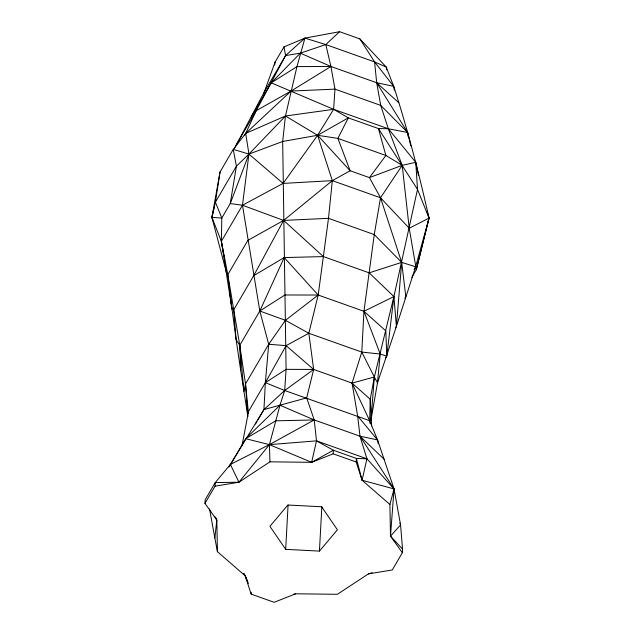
<?xml version="1.0" encoding="UTF-8"?>
<svg xmlns="http://www.w3.org/2000/svg" width="634" height="634" viewBox="0 0 634 634"><rect width="100%" height="100%" fill="white"/><g stroke="black" fill="none" stroke-linecap="round" stroke-linejoin="round"><path stroke-width="0.95" d="M248.496 413.36L245.509 383.919L239.763 345.284L227.796 274.68L221.369 241.324L211.899 217.438L220.046 171.933L233.257 149.347L245.699 133.394L291.085 91.05L330.932 66.491L376.691 82.761L393.714 86.335C407.702 129.637 419.05 173.716 429.036 218.096L416.3 269.704L411.831 277.351M257.983 419.763L263.934 409.588L265.353 382.667L268.705 344.254L259.805 311.009L242.473 205.234L248.94 154.086L245.699 133.394L256.223 110.681L285.585 55.57L304.922 38.119L339.61 31.7L359.89 38.904L386.209 67.014L393.714 86.335L394.285 90.179M293.819 594.224L295.674 593.796L337.367 594.296L368.417 573.881L392.272 569.966L402.352 552.729L402.55 549.147L400.577 524.928L394.055 488.933L366.92 458.786L359.993 436.2L357.647 416.007L352.052 383.094L361.792 352.092L363.948 311.294L374.258 234.588L380.511 197.768L402.194 165.347L415.769 162.32L418.464 175.539M247.751 581.909L245.255 575.87L217.422 551.667L216.82 519.999L204.964 503.396L205.162 499.814L215.243 482.577L230.396 464.437L263.934 409.588L284.698 390.496L313.664 369.448L352.052 383.094L370.24 399.254L371.619 425.921M204.964 503.396L215.045 486.151L215.243 482.577L238.907 482.236L269.957 461.821L311.643 462.329L333.167 453.825L356.189 462.004L362.069 480.247L389.902 504.458L390.496 536.118L402.352 552.729M295.674 593.796L274.157 602.3L251.135 594.121L251.23 592.33M285.68 549.353L269.902 526.315L287.884 505.021L321.644 506.764L337.415 529.802L319.433 551.097L285.68 549.353L288.074 505.139M319.433 551.097L321.834 506.883M333.167 453.825L333.357 450.243L316.501 440.868L269.426 444.632L245.691 438.696L229.563 466.283M356.189 462.004L356.379 458.43L333.357 450.243L311.643 462.329L269.426 444.632L230.396 464.437L228.922 466.949M402.55 549.147L390.496 536.118L394.055 488.933L377.547 439.909L369.654 420.691L352.052 383.094L374.353 377L393.912 296.569L417.505 189.4L415.769 162.32L388.333 128.765L380.725 105.395L376.691 82.761L374.567 61.902L359.89 38.904M241.974 445.853L248.544 411.418L265.353 382.667L284.698 390.496L369.654 420.691L370.938 420.199L374.353 377L361.792 352.092L308.837 333.27L285.443 320.328L259.805 311.009L239.763 345.284L240.714 370.573L247.878 416.649M370.938 420.199L377.476 382.912L396.393 326.383L401.679 262.381L380.511 197.768L369.44 177.615L350.142 170.76L317.61 135.288L285.458 116.006L245.699 133.394L244.7 135.097M217.422 551.667L214.847 537.981L216.82 519.999L214.878 516.639M311.643 462.329L316.501 440.868L314.226 419.938L306.674 397.89L313.664 369.448L308.837 333.27L318.189 295.032L328.499 218.326L332.327 180.642L317.61 135.288L333.635 109.325L334.966 89.132L330.932 66.491L325.797 44.562L304.922 38.119L283.984 46.924L275.101 62.116L264.219 92.104L234.485 148.419M220.046 171.933L215.401 202.127L211.899 217.438L226.623 273.159M263.926 94.038L264.219 92.104L285.585 55.57L283.984 46.924M274.649 65.025L275.101 62.116M385.789 357.806L386.764 356.134L385.821 330.853L363.948 311.294L318.189 295.032L285.443 320.328L268.705 344.254L245.509 383.919L243.931 391.321L239.763 345.284L236.141 339.753L230.142 295.301M389.902 504.458L394.055 488.933L362.069 480.247L366.92 458.786L316.501 440.868M212.731 219.221L211.899 217.438L214.086 207.865M427.11 211.463L429.036 218.096L416.3 269.704L409.239 228.24L402.194 165.347L388.333 128.765L333.635 109.325L271.217 82.84L251.175 117.116M240.714 370.573L236.141 339.753L233.661 309.939L231.909 308.845L221.369 241.324L221.805 218.025L215.401 202.127L236.411 166.187L248.94 154.086L285.458 116.006L333.635 109.325L348.288 117.861L378.45 128.575L417.505 189.4L429.036 218.096L415.635 266.779L396.393 326.383L395.418 328.055M304.922 38.119L296.966 66.594L285.458 116.006L282.677 141.477L286.092 369.345L284.698 390.496L279.974 405.221L269.426 444.632L269.957 461.821M233.661 309.939L253.703 275.663L283.612 220.418L332.327 180.642L350.142 170.76L337.89 138.41L348.288 117.861L317.61 135.288L282.677 141.477L248.94 154.086L233.257 149.347L236.411 166.187L230.253 203.577L221.805 218.025L211.899 217.438M236.181 144.956L256.223 110.681L291.085 91.05L334.966 89.132L380.725 105.395L407.646 132.482L410.792 145.812M255.502 424.011L256.992 421.459M414.161 269.299L415.635 266.779L401.679 262.381L374.258 234.588L328.499 218.326L283.612 220.418L242.473 205.234L230.253 203.577L248.94 154.086L283.105 183.408L332.327 180.642L380.511 197.768L409.239 228.24L429.036 218.096M404.809 298.218L405.792 296.546L401.679 262.381L369.154 272.858L323.395 256.588L284.19 257.57L253.703 275.663M215.045 486.151L238.907 482.236L269.426 444.632L314.226 419.938L359.993 436.2L377.547 439.909L378.276 443.745M390.496 536.118L400.577 524.928L399.872 523.074M285.585 55.57L300.35 53.153L325.797 44.562L339.61 31.7M308.837 333.27L286.1 345.633L265.353 382.667L286.092 369.345L313.664 369.448L286.1 345.633L268.705 344.254M368.417 573.881L372.118 572.732M306.674 397.89L263.934 409.588M366.92 458.786L356.379 458.43L362.069 480.247M361.792 352.092L380.218 354.018L386.764 356.134L393.912 296.569L369.154 272.858M408.098 136.405L407.646 132.482L388.333 128.765L378.45 128.575L385.868 155.465L402.194 165.347L369.44 177.615L385.868 155.465L337.89 138.41L317.61 135.288L283.105 183.408L242.473 205.234L221.369 241.324L223.422 252.871M325.797 44.562L374.567 61.902L386.209 67.014L386.661 69.875M398.873 102.811L376.691 82.761L407.646 132.482M323.395 256.588L283.612 220.418L247.831 240.405L227.796 274.68L231.909 308.845M384.426 459.499L359.993 436.2L394.055 488.933M357.647 416.007L377.547 439.909M243.432 573.604L245.255 575.87L251.135 594.121M374.567 61.902L393.714 86.335M230.396 464.437L238.907 482.236M215.544 517.336L216.4 519.111M244.217 573.667L248.33 583.438M209.545 508.967L214.847 537.981M223.762 254.797L224.103 256.722M224.444 258.648L224.793 260.566M370.137 423.599L369.654 420.691L370.24 399.254L374.353 377L377.476 382.912L380.218 354.018L363.948 311.294L393.912 296.569L396.393 326.383M229.635 291.434L229.888 293.368M245.509 383.919L247.45 411.735L248.544 411.418L248.607 413.328M284.19 257.57L259.805 311.009L284.904 294.984L318.189 295.032L284.19 257.57M300.35 53.153L271.217 82.84L296.966 66.594L330.932 66.491L300.35 53.153M279.974 405.221L245.691 438.696L275.647 420.841L314.226 419.938L279.974 405.221"/></g></svg>
